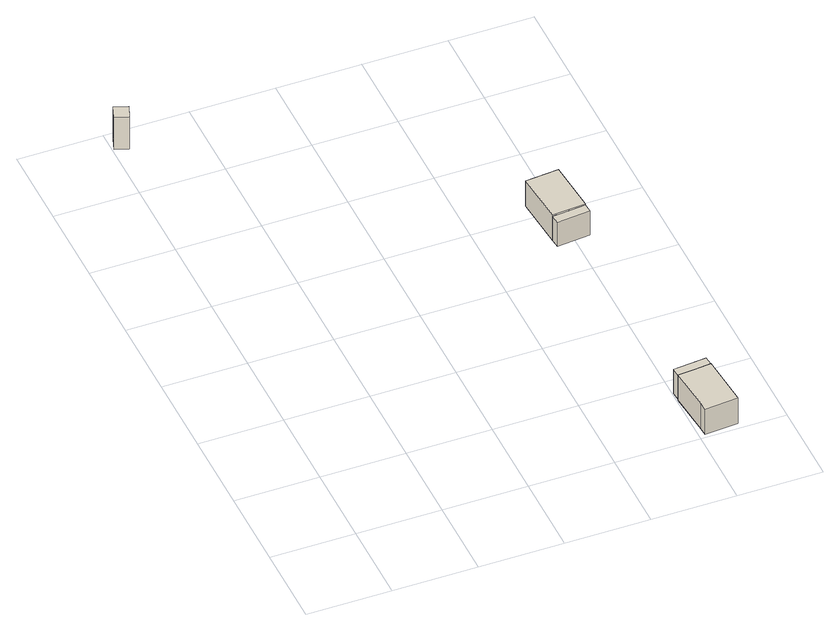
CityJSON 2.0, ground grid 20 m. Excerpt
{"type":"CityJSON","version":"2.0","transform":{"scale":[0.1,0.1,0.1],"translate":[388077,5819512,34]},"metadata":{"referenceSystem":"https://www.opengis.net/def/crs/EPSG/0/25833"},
"CityObjects":{
"building1":{"type":"Building","attributes":{"Gemeindeschluessel":"11000001","BezugspunktDach":"2200","function":"51009_1750","measuredHeight":9.05,"storeysAboveGround":0},"address":[{"country":"Germany","locality":"Berlin"}],"geometry":[{"type":"Solid","lod":"1","boundaries":[[[[0,1,2,3]],[[4,5,6,7]],[[4,7,3,2]],[[5,4,2,1]],[[6,5,1,0]],[[7,6,0,3]]]]}]},
"building2":{"type":"Building","attributes":{"Gemeindeschluessel":"11000001","BezugspunktDach":"2200","function":"31001_2000","measuredHeight":7.75,"storeysAboveGround":2},"address":[{"country":"Germany","locality":"Berlin","thoroughfareNumber":"5","thoroughfareName":"Großer Stern"}],"geometry":[{"type":"Solid","lod":"1","boundaries":[[[[8,9,10,11,12,13]],[[14,15,16,17,18,19]],[[14,19,13,12]],[[15,14,12,11]],[[16,15,11,10]],[[17,16,10,9]],[[18,17,9,8]],[[19,18,8,13]]]]}]},
"building3":{"type":"Building","attributes":{"Gemeindeschluessel":"11000001","BezugspunktDach":"2200","function":"51009_1610","measuredHeight":6.92,"storeysAboveGround":0},"address":[{"country":"Germany","locality":"Berlin"}],"geometry":[{"type":"Solid","lod":"1","boundaries":[[[[20,21,22,23,24,25]],[[26,27,28,29,30,31]],[[26,31,25,24]],[[27,26,24,23]],[[28,27,23,22]],[[29,28,22,21]],[[30,29,21,20]],[[31,30,20,25]]]]}]},
"building4":{"type":"Building","attributes":{"Gemeindeschluessel":"11000001","BezugspunktDach":"2200","function":"51009_1610","measuredHeight":6.91,"storeysAboveGround":0},"address":[{"country":"Germany","locality":"Berlin"}],"geometry":[{"type":"Solid","lod":"1","boundaries":[[[[32,33,34,35,36,37]],[[38,39,40,41,42,43]],[[38,43,37,36]],[[39,38,36,35]],[[40,39,35,34]],[[41,40,34,33]],[[42,41,33,32]],[[43,42,32,37]]]]}]},
"building5":{"type":"Building","attributes":{"Gemeindeschluessel":"11000001","BezugspunktDach":"2200","function":"31001_2000","measuredHeight":7.61,"storeysAboveGround":2},"address":[{"country":"Germany","locality":"Berlin","thoroughfareNumber":"4","thoroughfareName":"Großer Stern"}],"geometry":[{"type":"Solid","lod":"1","boundaries":[[[[44,45,46,47,48]],[[49,40,50,43,51]],[[49,51,48,47]],[[40,49,47,46]],[[50,40,46,45]],[[43,50,45,44]],[[51,43,44,48]]]]}]}
},
"vertices":[
[34,1336,95],[46,1368,95],[14,1380,95],[3,1348,95],[14,1380,4],[46,1368,4],[34,1336,4],[3,1348,4],
[812,30,73],[813,9,73],[892,15,73],[882,141,73],[842,137,73],[803,134,73],[842,137,1],[882,141,1],[892,15,1],[813,9,1],[812,30,1],[803,134,1],
[803,134,72],[823,136,72],[861,139,72],[882,141,72],[880,163,72],[801,156,72],[880,163,3],[882,141,3],[861,139,3],[823,136,3],[803,134,3],[801,156,3],
[757,694,70],[836,701,70],[834,723,70],[814,721,70],[776,718,70],[755,716,70],[776,718,1],[814,721,1],[834,723,1],[836,701,1],[757,694,1],[755,716,1],
[755,716,73],[795,719,73],[834,723,73],[824,848,73],[745,841,73],[824,848,1],[795,719,1],[745,841,1]
]}
